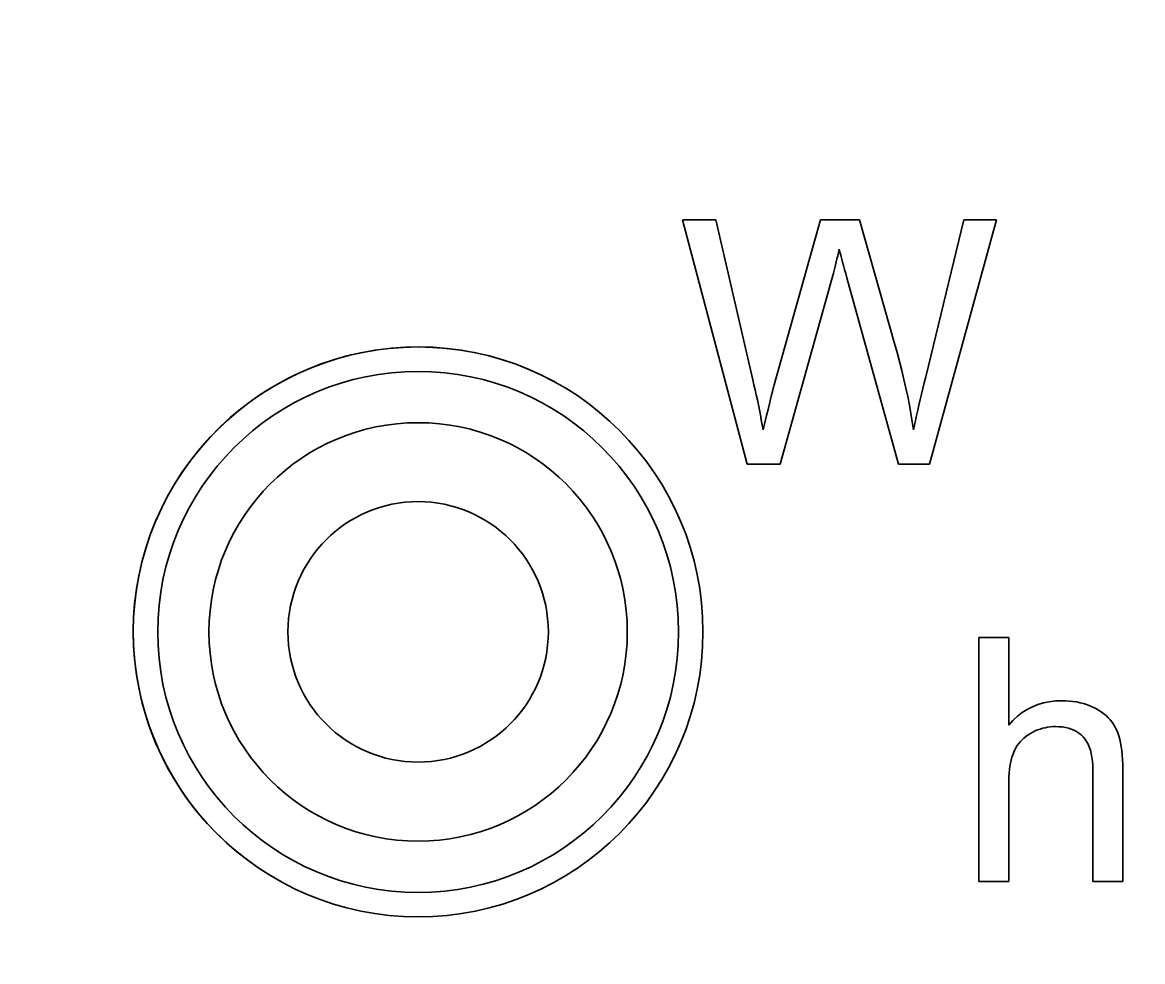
# Model space of a CAD drawing. Extents: x 23 to 472, y 3 to 294.
# Drawn here: x 144.5 to 149.66, y 117.02 to 121.35 of the extents above; entities that cross this region are included whole.
import ezdxf

# ---------------------------------------------------------------- set-up
doc = ezdxf.new("R2010")
doc.units = 0
doc.layers.get('0').update_dxf_attribs({"lineweight": 13})

msp = doc.modelspace()

# ---------------------------------------------------------------- linework, layer by layer
at = {"color": 7, "lineweight": 35, "ltscale": 0.029098}
msp.add_line((147.8366, 119.3138), (147.5381, 120.4388), dxfattribs=at)
at = {"color": 7, "lineweight": 35, "ltscale": 0.003818}
msp.add_line((147.5381, 120.4388), (147.6908, 120.4388), dxfattribs=at)
at = {"color": 7, "lineweight": 35, "ltscale": 0.018927}
msp.add_line((147.6908, 120.4388), (147.8619, 119.7013), dxfattribs=at)
at = {"color": 7, "lineweight": 35, "ltscale": 0.019733}
msp.add_line((147.9602, 119.6791), (148.1743, 120.4388), dxfattribs=at)
at = {"color": 7, "lineweight": 35, "ltscale": 0.004489}
msp.add_line((148.1743, 120.4388), (148.3538, 120.4388), dxfattribs=at)
at = {"color": 7, "lineweight": 35, "ltscale": 0.014794}
msp.add_line((148.3538, 120.4388), (148.515, 119.8694), dxfattribs=at)
at = {"color": 7, "lineweight": 35, "ltscale": 0.018603}
msp.add_line((148.6585, 119.7159), (148.835, 120.4388), dxfattribs=at)
at = {"color": 7, "lineweight": 35, "ltscale": 0.029163}
msp.add_line((148.9846, 120.4388), (148.6761, 119.3138), dxfattribs=at)
at = {"color": 7, "lineweight": 35, "ltscale": 0.003741}
msp.add_line((148.835, 120.4388), (148.9846, 120.4388), dxfattribs=at)
at = {"color": 7, "lineweight": 35, "ltscale": 0.000368772}
msp.add_line((148.2532, 120.2729), (148.2498, 120.2585), dxfattribs=at)
at = {"color": 7, "lineweight": 35, "ltscale": 0.000380235}
msp.add_line((148.2567, 120.2877), (148.2532, 120.2729), dxfattribs=at)
at = {"color": 7, "lineweight": 35, "ltscale": 0.000391568}
msp.add_line((148.2602, 120.3029), (148.2567, 120.2877), dxfattribs=at)
at = {"color": 7, "lineweight": 35, "ltscale": 0.000147072}
msp.add_line((148.2615, 120.2972), (148.2602, 120.3029), dxfattribs=at)
at = {"color": 7, "lineweight": 35, "ltscale": 0.000190607}
msp.add_line((148.2633, 120.2898), (148.2615, 120.2972), dxfattribs=at)
at = {"color": 7, "lineweight": 35, "ltscale": 0.000233504}
msp.add_line((148.2656, 120.2808), (148.2633, 120.2898), dxfattribs=at)
at = {"color": 7, "lineweight": 35, "ltscale": 0.000276736}
msp.add_line((148.2684, 120.27), (148.2656, 120.2808), dxfattribs=at)
at = {"color": 7, "lineweight": 35, "ltscale": 0.000319994}
msp.add_line((148.2717, 120.2577), (148.2684, 120.27), dxfattribs=at)
at = {"color": 7, "lineweight": 35, "ltscale": 0.000323023}
msp.add_line((148.2399, 120.2182), (148.2366, 120.2057), dxfattribs=at)
at = {"color": 7, "lineweight": 35, "ltscale": 0.000334318}
msp.add_line((148.2431, 120.2312), (148.2399, 120.2182), dxfattribs=at)
at = {"color": 7, "lineweight": 35, "ltscale": 0.000345983}
msp.add_line((148.2465, 120.2446), (148.2431, 120.2312), dxfattribs=at)
at = {"color": 7, "lineweight": 35, "ltscale": 0.000357431}
msp.add_line((148.2498, 120.2585), (148.2465, 120.2446), dxfattribs=at)
at = {"color": 7, "lineweight": 35, "ltscale": 0.000363244}
msp.add_line((148.2755, 120.2436), (148.2717, 120.2577), dxfattribs=at)
at = {"color": 7, "lineweight": 35, "ltscale": 0.000406505}
msp.add_line((148.2798, 120.228), (148.2755, 120.2436), dxfattribs=at)
at = {"color": 7, "lineweight": 35, "ltscale": 0.000449415}
msp.add_line((148.2845, 120.2106), (148.2798, 120.228), dxfattribs=at)
at = {"color": 7, "lineweight": 35, "ltscale": 0.022245}
msp.add_line((148.2272, 120.171), (147.9886, 119.3138), dxfattribs=at)
at = {"color": 7, "lineweight": 35, "ltscale": 0.000288901}
msp.add_line((148.2303, 120.1821), (148.2272, 120.171), dxfattribs=at)
at = {"color": 7, "lineweight": 35, "ltscale": 0.000299963}
msp.add_line((148.2334, 120.1937), (148.2303, 120.1821), dxfattribs=at)
at = {"color": 7, "lineweight": 35, "ltscale": 0.000311579}
msp.add_line((148.2366, 120.2057), (148.2334, 120.1937), dxfattribs=at)
at = {"color": 7, "lineweight": 35, "ltscale": 0.000492754}
msp.add_line((148.2898, 120.1916), (148.2845, 120.2106), dxfattribs=at)
at = {"color": 7, "lineweight": 35, "ltscale": 0.000536284}
msp.add_line((148.2955, 120.171), (148.2898, 120.1916), dxfattribs=at)
at = {"color": 7, "lineweight": 35, "ltscale": 0.022234}
msp.add_line((148.5326, 119.3138), (148.2955, 120.171), dxfattribs=at)
at = {"color": 7, "lineweight": 35, "ltscale": 0.001093}
msp.add_line((148.515, 119.8694), (148.5268, 119.8273), dxfattribs=at)
at = {"color": 7, "lineweight": 35, "ltscale": 0.001076}
msp.add_line((148.5268, 119.8273), (148.5379, 119.7857), dxfattribs=at)
at = {"color": 7, "lineweight": 35, "ltscale": 0.00106}
msp.add_line((148.5379, 119.7857), (148.5483, 119.7446), dxfattribs=at)
at = {"color": 7, "lineweight": 35, "ltscale": 0.000594872}
msp.add_line((147.8619, 119.7013), (147.8674, 119.6781), dxfattribs=at)
at = {"color": 7, "lineweight": 35, "ltscale": 0.001043}
msp.add_line((148.5483, 119.7446), (148.5581, 119.704), dxfattribs=at)
at = {"color": 7, "lineweight": 35, "ltscale": 0.001028}
msp.add_line((148.5581, 119.704), (148.5672, 119.6639), dxfattribs=at)
at = {"color": 7, "lineweight": 35, "ltscale": 0.000703329}
msp.add_line((148.6517, 119.6886), (148.6585, 119.7159), dxfattribs=at)
at = {"color": 7, "lineweight": 35, "ltscale": 0.000593193}
msp.add_line((147.8674, 119.6781), (147.8727, 119.655), dxfattribs=at)
at = {"color": 7, "lineweight": 35, "ltscale": 0.000591468}
msp.add_line((147.8727, 119.655), (147.8778, 119.6319), dxfattribs=at)
at = {"color": 7, "lineweight": 35, "ltscale": 0.000417598}
msp.add_line((147.9484, 119.6325), (147.9524, 119.6487), dxfattribs=at)
at = {"color": 7, "lineweight": 35, "ltscale": 0.000339238}
msp.add_line((147.9524, 119.6487), (147.9557, 119.6619), dxfattribs=at)
at = {"color": 7, "lineweight": 35, "ltscale": 0.000260778}
msp.add_line((147.9557, 119.6619), (147.9583, 119.672), dxfattribs=at)
at = {"color": 7, "lineweight": 35, "ltscale": 0.000182736}
msp.add_line((147.9583, 119.672), (147.9602, 119.6791), dxfattribs=at)
at = {"color": 7, "lineweight": 35, "ltscale": 0.001011}
msp.add_line((148.5672, 119.6639), (148.5756, 119.6243), dxfattribs=at)
at = {"color": 7, "lineweight": 35, "ltscale": 0.000669713}
msp.add_line((148.6389, 119.6358), (148.6452, 119.6619), dxfattribs=at)
at = {"color": 7, "lineweight": 35, "ltscale": 0.000686772}
msp.add_line((148.6452, 119.6619), (148.6517, 119.6886), dxfattribs=at)
at = {"color": 7, "lineweight": 35, "ltscale": 0.000590123}
msp.add_line((147.8778, 119.6319), (147.8828, 119.6089), dxfattribs=at)
at = {"color": 7, "lineweight": 35, "ltscale": 0.000588443}
msp.add_line((147.8828, 119.6089), (147.8876, 119.5858), dxfattribs=at)
at = {"color": 7, "lineweight": 35, "ltscale": 0.00057436}
msp.add_line((147.9382, 119.5909), (147.9437, 119.6133), dxfattribs=at)
at = {"color": 7, "lineweight": 35, "ltscale": 0.000495715}
msp.add_line((147.9437, 119.6133), (147.9484, 119.6325), dxfattribs=at)
at = {"color": 7, "lineweight": 35, "ltscale": 0.000995726}
msp.add_line((148.5756, 119.6243), (148.5833, 119.5853), dxfattribs=at)
at = {"color": 7, "lineweight": 35, "ltscale": 0.000635987}
msp.add_line((148.6272, 119.5856), (148.6329, 119.6104), dxfattribs=at)
at = {"color": 7, "lineweight": 35, "ltscale": 0.000653154}
msp.add_line((148.6329, 119.6104), (148.6389, 119.6358), dxfattribs=at)
at = {"color": 7, "lineweight": 35, "ltscale": 0.000586848}
msp.add_line((147.8876, 119.5858), (147.8923, 119.5628), dxfattribs=at)
at = {"color": 7, "lineweight": 35, "ltscale": 0.000585563}
msp.add_line((147.8923, 119.5628), (147.8969, 119.5398), dxfattribs=at)
at = {"color": 7, "lineweight": 35, "ltscale": 0.000583956}
msp.add_line((147.8969, 119.5398), (147.9012, 119.5169), dxfattribs=at)
at = {"color": 7, "lineweight": 35, "ltscale": 0.00073092}
msp.add_line((147.9253, 119.5371), (147.9321, 119.5655), dxfattribs=at)
at = {"color": 7, "lineweight": 35, "ltscale": 0.000652772}
msp.add_line((147.9321, 119.5655), (147.9382, 119.5909), dxfattribs=at)
at = {"color": 7, "lineweight": 35, "ltscale": 0.000979895}
msp.add_line((148.5833, 119.5853), (148.5904, 119.5467), dxfattribs=at)
at = {"color": 7, "lineweight": 35, "ltscale": 0.000964601}
msp.add_line((148.5904, 119.5467), (148.5968, 119.5086), dxfattribs=at)
at = {"color": 7, "lineweight": 35, "ltscale": 0.000602729}
msp.add_line((148.6165, 119.5379), (148.6217, 119.5615), dxfattribs=at)
at = {"color": 7, "lineweight": 35, "ltscale": 0.000619602}
msp.add_line((148.6217, 119.5615), (148.6272, 119.5856), dxfattribs=at)
at = {"color": 7, "lineweight": 35, "ltscale": 0.000582425}
msp.add_line((147.9012, 119.5169), (147.9054, 119.494), dxfattribs=at)
at = {"color": 7, "lineweight": 35, "ltscale": 0.000581135}
msp.add_line((147.9054, 119.494), (147.9095, 119.4711), dxfattribs=at)
at = {"color": 7, "lineweight": 35, "ltscale": 0.00088803}
msp.add_line((147.9095, 119.4711), (147.9178, 119.5056), dxfattribs=at)
at = {"color": 7, "lineweight": 35, "ltscale": 0.000809268}
msp.add_line((147.9178, 119.5056), (147.9253, 119.5371), dxfattribs=at)
at = {"color": 7, "lineweight": 35, "ltscale": 0.000949775}
msp.add_line((148.5968, 119.5086), (148.6025, 119.4711), dxfattribs=at)
at = {"color": 7, "lineweight": 35, "ltscale": 0.000552501}
msp.add_line((148.6025, 119.4711), (148.6069, 119.4927), dxfattribs=at)
at = {"color": 7, "lineweight": 35, "ltscale": 0.00056926}
msp.add_line((148.6069, 119.4927), (148.6116, 119.515), dxfattribs=at)
at = {"color": 7, "lineweight": 35, "ltscale": 0.000585684}
msp.add_line((148.6116, 119.515), (148.6165, 119.5379), dxfattribs=at)
at = {"color": 7, "lineweight": 35, "ltscale": 0.003799}
msp.add_line((147.9886, 119.3138), (147.8366, 119.3138), dxfattribs=at)
at = {"color": 7, "lineweight": 35, "ltscale": 0.003587}
msp.add_line((148.6761, 119.3138), (148.5326, 119.3138), dxfattribs=at)
at = {"color": 7, "lineweight": 35, "ltscale": 0.028125}
msp.add_line((148.9028, 117.39), (148.9028, 118.515), dxfattribs=at)
at = {"color": 7, "lineweight": 35, "ltscale": 0.003453}
for p, q in [((148.9028, 118.515), (149.041, 118.515)), ((149.041, 117.39), (148.9028, 117.39)), ((149.5666, 117.39), (149.4285, 117.39))]:
    msp.add_line(p, q, dxfattribs=at)
at = {"color": 7, "lineweight": 35, "ltscale": 0.010091}
msp.add_line((149.041, 118.515), (149.041, 118.1113), dxfattribs=at)
at = {"color": 7, "lineweight": 35, "ltscale": 0.000671924}
msp.add_line((149.1503, 118.1953), (149.1752, 118.2054), dxfattribs=at)
at = {"color": 7, "lineweight": 35, "ltscale": 0.000677086}
msp.add_line((149.1752, 118.2054), (149.2012, 118.2133), dxfattribs=at)
at = {"color": 7, "lineweight": 35, "ltscale": 0.000687861}
msp.add_line((149.2012, 118.2133), (149.2281, 118.2189), dxfattribs=at)
at = {"color": 7, "lineweight": 35, "ltscale": 0.000703707}
msp.add_line((149.2281, 118.2189), (149.256, 118.2222), dxfattribs=at)
at = {"color": 7, "lineweight": 35, "ltscale": 0.000724386}
msp.add_line((149.256, 118.2222), (149.285, 118.2233), dxfattribs=at)
at = {"color": 7, "lineweight": 35, "ltscale": 0.000446975}
msp.add_line((149.285, 118.2233), (149.3029, 118.223), dxfattribs=at)
at = {"color": 7, "lineweight": 35, "ltscale": 0.000435699}
msp.add_line((149.3029, 118.223), (149.3203, 118.2219), dxfattribs=at)
at = {"color": 7, "lineweight": 35, "ltscale": 0.000425499}
msp.add_line((149.3203, 118.2219), (149.3372, 118.2201), dxfattribs=at)
at = {"color": 7, "lineweight": 35, "ltscale": 0.000415834}
msp.add_line((149.3372, 118.2201), (149.3536, 118.2176), dxfattribs=at)
at = {"color": 7, "lineweight": 35, "ltscale": 0.00040713}
msp.add_line((149.3536, 118.2176), (149.3696, 118.2144), dxfattribs=at)
at = {"color": 7, "lineweight": 35, "ltscale": 0.000399608}
msp.add_line((149.3696, 118.2144), (149.3851, 118.2105), dxfattribs=at)
at = {"color": 7, "lineweight": 35, "ltscale": 0.000392853}
msp.add_line((149.3851, 118.2105), (149.4001, 118.2059), dxfattribs=at)
at = {"color": 7, "lineweight": 35, "ltscale": 0.000387505}
msp.add_line((149.4001, 118.2059), (149.4147, 118.2005), dxfattribs=at)
at = {"color": 7, "lineweight": 35, "ltscale": 0.000382927}
msp.add_line((149.4147, 118.2005), (149.4287, 118.1944), dxfattribs=at)
at = {"color": 7, "lineweight": 35, "ltscale": 0.00070597}
msp.add_line((149.0608, 118.1326), (149.0817, 118.1516), dxfattribs=at)
at = {"color": 7, "lineweight": 35, "ltscale": 0.000689602}
msp.add_line((149.0817, 118.1516), (149.1035, 118.1685), dxfattribs=at)
at = {"color": 7, "lineweight": 35, "ltscale": 0.000678133}
msp.add_line((149.1035, 118.1685), (149.1264, 118.183), dxfattribs=at)
at = {"color": 7, "lineweight": 35, "ltscale": 0.000672165}
msp.add_line((149.1264, 118.183), (149.1503, 118.1953), dxfattribs=at)
at = {"color": 7, "lineweight": 35, "ltscale": 0.000379743}
msp.add_line((149.4287, 118.1944), (149.4423, 118.1877), dxfattribs=at)
at = {"color": 7, "lineweight": 35, "ltscale": 0.000373432}
msp.add_line((149.4423, 118.1877), (149.4553, 118.1803), dxfattribs=at)
at = {"color": 7, "lineweight": 35, "ltscale": 0.000364554}
msp.add_line((149.4553, 118.1803), (149.4675, 118.1723), dxfattribs=at)
at = {"color": 7, "lineweight": 35, "ltscale": 0.000356262}
msp.add_line((149.4675, 118.1723), (149.479, 118.1638), dxfattribs=at)
at = {"color": 7, "lineweight": 35, "ltscale": 0.000350395}
msp.add_line((149.479, 118.1638), (149.4897, 118.1548), dxfattribs=at)
at = {"color": 7, "lineweight": 35, "ltscale": 0.000345179}
msp.add_line((149.4897, 118.1548), (149.4996, 118.1452), dxfattribs=at)
at = {"color": 7, "lineweight": 35, "ltscale": 0.000727516}
msp.add_line((149.041, 118.1113), (149.0608, 118.1326), dxfattribs=at)
at = {"color": 7, "lineweight": 35, "ltscale": 0.000300025}
msp.add_line((149.197, 118.0964), (149.1856, 118.0929), dxfattribs=at)
at = {"color": 7, "lineweight": 35, "ltscale": 0.00029942}
msp.add_line((149.2087, 118.0993), (149.197, 118.0964), dxfattribs=at)
at = {"color": 7, "lineweight": 35, "ltscale": 0.000299359}
msp.add_line((149.2204, 118.1015), (149.2087, 118.0993), dxfattribs=at)
at = {"color": 7, "lineweight": 35, "ltscale": 0.000300468}
msp.add_line((149.2323, 118.1031), (149.2204, 118.1015), dxfattribs=at)
at = {"color": 7, "lineweight": 35, "ltscale": 0.000302489}
msp.add_line((149.2444, 118.1041), (149.2323, 118.1031), dxfattribs=at)
at = {"color": 7, "lineweight": 35, "ltscale": 0.000305093}
msp.add_line((149.2566, 118.1044), (149.2444, 118.1041), dxfattribs=at)
at = {"color": 7, "lineweight": 35, "ltscale": 0.000401571}
msp.add_line((149.2727, 118.1039), (149.2566, 118.1044), dxfattribs=at)
at = {"color": 7, "lineweight": 35, "ltscale": 0.00038416}
msp.add_line((149.288, 118.1025), (149.2727, 118.1039), dxfattribs=at)
at = {"color": 7, "lineweight": 35, "ltscale": 0.00036894}
msp.add_line((149.3025, 118.1002), (149.288, 118.1025), dxfattribs=at)
at = {"color": 7, "lineweight": 35, "ltscale": 0.000355095}
msp.add_line((149.3163, 118.0968), (149.3025, 118.1002), dxfattribs=at)
at = {"color": 7, "lineweight": 35, "ltscale": 0.000343528}
msp.add_line((149.3294, 118.0926), (149.3163, 118.0968), dxfattribs=at)
at = {"color": 7, "lineweight": 35, "ltscale": 0.000341706}
msp.add_line((149.4996, 118.1452), (149.5088, 118.135), dxfattribs=at)
at = {"color": 7, "lineweight": 35, "ltscale": 0.000339805}
msp.add_line((149.5088, 118.135), (149.5172, 118.1244), dxfattribs=at)
at = {"color": 7, "lineweight": 35, "ltscale": 0.000339719}
msp.add_line((149.5172, 118.1244), (149.5248, 118.1131), dxfattribs=at)
at = {"color": 7, "lineweight": 35, "ltscale": 0.000340834}
msp.add_line((149.5248, 118.1131), (149.5317, 118.1014), dxfattribs=at)
at = {"color": 7, "lineweight": 35, "ltscale": 0.000343938}
msp.add_line((149.5317, 118.1014), (149.5379, 118.0891), dxfattribs=at)
at = {"color": 7, "lineweight": 35, "ltscale": 0.000290393}
msp.add_line((149.1028, 118.0434), (149.0948, 118.035), dxfattribs=at)
at = {"color": 7, "lineweight": 35, "ltscale": 0.00029378}
msp.add_line((149.1114, 118.0514), (149.1028, 118.0434), dxfattribs=at)
at = {"color": 7, "lineweight": 35, "ltscale": 0.000298042}
msp.add_line((149.1207, 118.0589), (149.1114, 118.0514), dxfattribs=at)
at = {"color": 7, "lineweight": 35, "ltscale": 0.000303572}
msp.add_line((149.1306, 118.066), (149.1207, 118.0589), dxfattribs=at)
at = {"color": 7, "lineweight": 35, "ltscale": 0.000310068}
msp.add_line((149.1411, 118.0726), (149.1306, 118.066), dxfattribs=at)
at = {"color": 7, "lineweight": 35, "ltscale": 0.00031159}
msp.add_line((149.152, 118.0786), (149.1411, 118.0726), dxfattribs=at)
at = {"color": 7, "lineweight": 35, "ltscale": 0.000307472}
msp.add_line((149.163, 118.084), (149.152, 118.0786), dxfattribs=at)
at = {"color": 7, "lineweight": 35, "ltscale": 0.000303921}
msp.add_line((149.1742, 118.0888), (149.163, 118.084), dxfattribs=at)
at = {"color": 7, "lineweight": 35, "ltscale": 0.000301581}
msp.add_line((149.1856, 118.0929), (149.1742, 118.0888), dxfattribs=at)
at = {"color": 7, "lineweight": 35, "ltscale": 0.000334658}
msp.add_line((149.3417, 118.0874), (149.3294, 118.0926), dxfattribs=at)
at = {"color": 7, "lineweight": 35, "ltscale": 0.000327643}
msp.add_line((149.3533, 118.0813), (149.3417, 118.0874), dxfattribs=at)
at = {"color": 7, "lineweight": 35, "ltscale": 0.000323527}
msp.add_line((149.3642, 118.0742), (149.3533, 118.0813), dxfattribs=at)
at = {"color": 7, "lineweight": 35, "ltscale": 0.000322327}
msp.add_line((149.3743, 118.0662), (149.3642, 118.0742), dxfattribs=at)
at = {"color": 7, "lineweight": 35, "ltscale": 0.000323968}
msp.add_line((149.3836, 118.0572), (149.3743, 118.0662), dxfattribs=at)
at = {"color": 7, "lineweight": 35, "ltscale": 0.00032857}
msp.add_line((149.3921, 118.0472), (149.3836, 118.0572), dxfattribs=at)
at = {"color": 7, "lineweight": 35, "ltscale": 0.000337502}
msp.add_line((149.3998, 118.0361), (149.3921, 118.0472), dxfattribs=at)
at = {"color": 7, "lineweight": 35, "ltscale": 0.000356032}
msp.add_line((149.5379, 118.0891), (149.5433, 118.0759), dxfattribs=at)
at = {"color": 7, "lineweight": 35, "ltscale": 0.000377738}
msp.add_line((149.5433, 118.0759), (149.5482, 118.0616), dxfattribs=at)
at = {"color": 7, "lineweight": 35, "ltscale": 0.00040047}
msp.add_line((149.5482, 118.0616), (149.5525, 118.0462), dxfattribs=at)
at = {"color": 7, "lineweight": 35, "ltscale": 0.000424437}
msp.add_line((149.5525, 118.0462), (149.5563, 118.0296), dxfattribs=at)
at = {"color": 7, "lineweight": 35, "ltscale": 0.000293909}
msp.add_line((149.0689, 117.9969), (149.064, 117.9862), dxfattribs=at)
at = {"color": 7, "lineweight": 35, "ltscale": 0.000290607}
msp.add_line((149.0744, 118.0071), (149.0689, 117.9969), dxfattribs=at)
at = {"color": 7, "lineweight": 35, "ltscale": 0.000288533}
msp.add_line((149.0806, 118.0169), (149.0744, 118.0071), dxfattribs=at)
at = {"color": 7, "lineweight": 35, "ltscale": 0.000287967}
msp.add_line((149.0874, 118.0262), (149.0806, 118.0169), dxfattribs=at)
at = {"color": 7, "lineweight": 35, "ltscale": 0.000288611}
msp.add_line((149.0948, 118.035), (149.0874, 118.0262), dxfattribs=at)
at = {"color": 7, "lineweight": 35, "ltscale": 0.000349699}
msp.add_line((149.4065, 118.0238), (149.3998, 118.0361), dxfattribs=at)
at = {"color": 7, "lineweight": 35, "ltscale": 0.000365163}
msp.add_line((149.4123, 118.0104), (149.4065, 118.0238), dxfattribs=at)
at = {"color": 7, "lineweight": 35, "ltscale": 0.000383156}
msp.add_line((149.4173, 117.9959), (149.4123, 118.0104), dxfattribs=at)
at = {"color": 7, "lineweight": 35, "ltscale": 0.000403939}
msp.add_line((149.4213, 117.9803), (149.4173, 117.9959), dxfattribs=at)
at = {"color": 7, "lineweight": 35, "ltscale": 0.000449308}
msp.add_line((149.5563, 118.0296), (149.5594, 118.0119), dxfattribs=at)
at = {"color": 7, "lineweight": 35, "ltscale": 0.000475383}
msp.add_line((149.5594, 118.0119), (149.562, 117.9931), dxfattribs=at)
at = {"color": 7, "lineweight": 35, "ltscale": 0.000501769}
msp.add_line((149.562, 117.9931), (149.564, 117.9731), dxfattribs=at)
at = {"color": 7, "lineweight": 35, "ltscale": 0.000353027}
msp.add_line((149.0522, 117.9498), (149.0493, 117.936), dxfattribs=at)
at = {"color": 7, "lineweight": 35, "ltscale": 0.000335485}
msp.add_line((149.0557, 117.9628), (149.0522, 117.9498), dxfattribs=at)
at = {"color": 7, "lineweight": 35, "ltscale": 0.000318922}
msp.add_line((149.0596, 117.9749), (149.0557, 117.9628), dxfattribs=at)
at = {"color": 7, "lineweight": 35, "ltscale": 0.000303068}
msp.add_line((149.064, 117.9862), (149.0596, 117.9749), dxfattribs=at)
at = {"color": 7, "lineweight": 35, "ltscale": 0.000426458}
msp.add_line((149.4245, 117.9635), (149.4213, 117.9803), dxfattribs=at)
at = {"color": 7, "lineweight": 35, "ltscale": 0.000450967}
msp.add_line((149.4267, 117.9456), (149.4245, 117.9635), dxfattribs=at)
at = {"color": 7, "lineweight": 35, "ltscale": 0.000476978}
msp.add_line((149.4281, 117.9266), (149.4267, 117.9456), dxfattribs=at)
at = {"color": 7, "lineweight": 35, "ltscale": 0.000528779}
msp.add_line((149.564, 117.9731), (149.5655, 117.952), dxfattribs=at)
at = {"color": 7, "lineweight": 35, "ltscale": 0.000556325}
msp.add_line((149.5655, 117.952), (149.5663, 117.9298), dxfattribs=at)
at = {"color": 7, "lineweight": 35, "ltscale": 0.00042898}
msp.add_line((149.043, 117.8896), (149.0419, 117.8725), dxfattribs=at)
at = {"color": 7, "lineweight": 35, "ltscale": 0.000409086}
msp.add_line((149.0446, 117.9059), (149.043, 117.8896), dxfattribs=at)
at = {"color": 7, "lineweight": 35, "ltscale": 0.000389744}
msp.add_line((149.0467, 117.9214), (149.0446, 117.9059), dxfattribs=at)
at = {"color": 7, "lineweight": 35, "ltscale": 0.000371051}
msp.add_line((149.0493, 117.936), (149.0467, 117.9214), dxfattribs=at)
at = {"color": 7, "lineweight": 35, "ltscale": 0.000503955}
msp.add_line((149.4285, 117.9064), (149.4281, 117.9266), dxfattribs=at)
at = {"color": 7, "lineweight": 35, "ltscale": 0.012912}
for p, q in [((149.4285, 117.39), (149.4285, 117.9064)), ((149.5666, 117.9064), (149.5666, 117.39))]:
    msp.add_line(p, q, dxfattribs=at)
at = {"color": 7, "lineweight": 35, "ltscale": 0.000584275}
msp.add_line((149.5663, 117.9298), (149.5666, 117.9064), dxfattribs=at)
at = {"color": 7, "lineweight": 35, "ltscale": 0.000469516}
msp.add_line((149.0412, 117.8546), (149.041, 117.8358), dxfattribs=at)
at = {"color": 7, "lineweight": 35, "ltscale": 0.000448659}
msp.add_line((149.0419, 117.8725), (149.0412, 117.8546), dxfattribs=at)
at = {"color": 7, "lineweight": 35, "ltscale": 0.011146}
msp.add_line((149.041, 117.8358), (149.041, 117.39), dxfattribs=at)
at = {"color": 7, "lineweight": 35}
for radius in [1.3125, 1.2, 0.9638, 0.6]:
    msp.add_circle((146.3198, 118.5405), radius, dxfattribs=at)
for centre, radius, start, end in [((149.3198, 108.9405), 16.9688, 92.27977, 447.72023), ((146.3198, 118.5405), 1.3125, 61.3521, 241.3521)]:
    msp.add_arc(centre, radius, start, end, dxfattribs=at)

doc.saveas('drawing.dxf')
